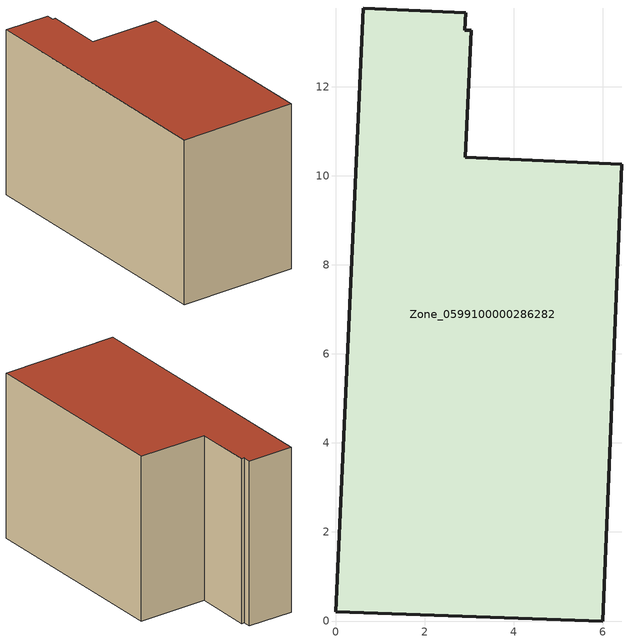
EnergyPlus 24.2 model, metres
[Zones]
Zone_0599100000286282
 floor ground (C_G): 2.89,13.27 3.04,13.28 2.91,10.42 6.42,10.26 5.99,0 0,0.2 0.61,13.77 2.91,13.66 z0.92
 wall outside (C_F): 2.91,13.66 0.61,13.77 0,0.2 5.99,0 6.42,10.26 2.91,10.42 3.04,13.28 2.89,13.27 2.91,13.66 z0.92:9.23
 roof outside (C_R): 3.04,13.28 2.89,13.27 2.91,13.66 0.61,13.77 0,0.2 5.99,0 6.42,10.26 2.91,10.42 z9.23
[BUILDING]
Pand.0599100000286282: North Axis=0; Terrain=City; Loads Convergence Tolerance Value=0.04; Temperature Convergence Tolerance Value=0.4; Solar Distribution=FullExterior; Maximum Number of Warmup Days=25; Minimum Number of Warmup Days=1
[Site:Location]
Rotterdam.The.Hague.AP_ZH_NLD Design_Conditions: Latitude=51.96; Longitude=4.45; Time Zone=1; Elevation=-4.5
[SITE:GROUNDTEMPERATURE:BUILDINGSURFACE]
18, 18, 18, 18, 18, 18, 18, 18, 18, 18, 18, 18
[MATERIAL] Thermal Absorptance=0.9; Solar Absorptance=0.7; Visible Absorptance=0.7
Name | Roughness | Thickness | Conductivity | Density | Specific Heat
G.TI.1975-1991 | MediumSmooth | 0.15 | 0.288461 | 540 | 1210
F.TI.1975-1991 | Rough | 0.3 | 0.230769 | 1920 | 840
R.TI.1975-1991 | MediumRough | 0.2 | 0.153846 | 1500 | 1000
[CONSTRUCTION]
C_G: G.TI.1975-1991
C_F: F.TI.1975-1991
C_R: R.TI.1975-1991
[ZONE]
Zone_0599100000286282: Type=1; Multiplier=1; Ceiling Height=Autocalculate; Volume=Autocalculate; Floor Area=autocalculate; Part of Total Floor Area=Yes
[ZONEINFILTRATION:DESIGNFLOWRATE]
Infil_Zone_0599100000286282: Zone or ZoneList or Space or SpaceList=Zone_0599100000286282; Schedule=AlwaysOn; Design Flow Rate Calculation Method=Flow/Area; Flow Rate per Floor Area=0.003; Constant Term Coefficient=1; Temperature Term Coefficient=0; Velocity Term Coefficient=0; Velocity Squared Term Coefficient=0
[HVACTEMPLATE:ZONE:IDEALLOADSAIRSYSTEM]
Zone_0599100000286282: Maximum Heating Supply Air Temperature=50; Minimum Cooling Supply Air Temperature=13; Maximum Heating Supply Air Humidity Ratio=0.0156; Minimum Cooling Supply Air Humidity Ratio=0.0077; Heating Limit=NoLimit; Cooling Limit=NoLimit; Dehumidification Control Type=ConstantSensibleHeatRatio; Cooling Sensible Heat Ratio=0.7; Dehumidification Setpoint=60; Humidification Control Type=None; Humidification Setpoint=30; Outdoor Air Method=None; Outdoor Air Flow Rate per Person=0.00944; Outdoor Air Flow Rate per Zone Floor Area=0; Outdoor Air Flow Rate per Zone=0; Demand Controlled Ventilation Type=None; Outdoor Air Economizer Type=NoEconomizer; Heat Recovery Type=None; Sensible Heat Recovery Effectiveness=0.7; Latent Heat Recovery Effectiveness=0.65
[ZONECONTROL:THERMOSTAT]
ThermostatControl_Zone_0599100000286282: Zone or ZoneList=Zone_0599100000286282; Control Type Schedule=DualSetpointControlType; Control 1=Thermostat_Zone_0599100000286282; Temperature Difference Between Cutout And Setpoint=0
[THERMOSTATSETPOINT:DUALSETPOINT]
Thermostat_Zone_0599100000286282: Heating Setpoint Temperature Schedule=HeatingSetpoint_Zone_0599100000286282; Cooling Setpoint Temperature Schedule=CoolingSetpoint_Zone_0599100000286282
[SCHEDULE:COMPACT]
HeatingSetpoint_Zone_0599100000286282: Through: 12/31, For: AllDays, Until: 24:00, 21
CoolingSetpoint_Zone_0599100000286282: Through: 12/31, For: AllDays, Until: 24:00, 24
DualSetpointControlType: Through: 12/31, For: AllDays, Until: 24:00, 4
AlwaysOn: Through: 12/31, For: AllDays, Until: 24:00, 1
